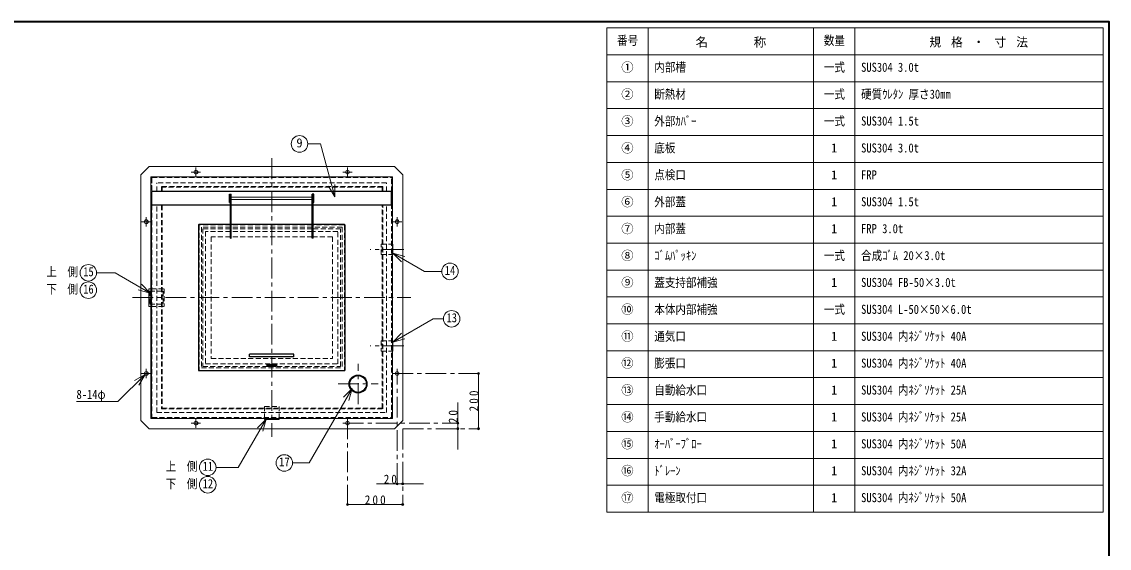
# Model space of a CAD drawing. Units: millimetres at full size, sheet at 1:15. Extents: x -3184 to 2891, y -2037 to 2178.
# Drawn here: x -1053 to 2891, y 270 to 2178 of the extents above; entities that cross this region are included whole.
import ezdxf
from ezdxf.enums import TextEntityAlignment as Align

# ---------------------------------------------------------------- set-up
doc = ezdxf.new("R2010")
doc.units = ezdxf.units.MM
doc.header["$LTSCALE"] = 15
doc.header["$PDMODE"] = 32
doc.header["$PDSIZE"] = 7.5
doc.linetypes.add('CHAIN1', pattern=[8, 5, -1, 1, -1])
doc.linetypes.add('DASHED1', pattern=[1.8, 1.2, -0.6])
doc.layers.add('0-0', color=7, linetype='Continuous', lineweight=18)
doc.styles.add('ＭＳ ゴシック', font='')
doc.styles.get('ＭＳ ゴシック').set_extended_font_data('MS Gothic')

msp = doc.modelspace()

# ---------------------------------------------------------------- linework, layer by layer
at = {"layer": '0-0', "color": 3}
for p, q in [((2868.3, 2155.37), (1068.3, 2155.37)), ((1068.3, 400.37), (1068.3, 2155.37)), ((1218.3, 400.37), (1218.3, 2155.37)), ((1818.3, 400.37), (1818.3, 2155.37)), ((1968.3, 400.37), (1968.3, 2155.37)), ((2868.3, 400.37), (2868.3, 2155.37)), ((2868.3, 2057.87), (1068.3, 2057.87)), ((2868.3, 1960.37), (1068.3, 1960.37)), ((2868.3, 1862.87), (1068.3, 1862.87)), ((2868.3, 1765.37), (1068.3, 1765.37)), ((2868.3, 1667.87), (1068.3, 1667.87)), ((2868.3, 1570.37), (1068.3, 1570.37)), ((2868.3, 1472.87), (1068.3, 1472.87)), ((2868.3, 1375.37), (1068.3, 1375.37)), ((2868.3, 1277.87), (1068.3, 1277.87)), ((2868.3, 1180.37), (1068.3, 1180.37)), ((2868.3, 1082.87), (1068.3, 1082.87)), ((2868.3, 985.37), (1068.3, 985.37)), ((2868.3, 887.87), (1068.3, 887.87)), ((2868.3, 790.37), (1068.3, 790.37)), ((2868.3, 692.87), (1068.3, 692.87)), ((2868.3, 595.37), (1068.3, 595.37)), ((2868.3, 497.87), (1068.3, 497.87)), ((2868.3, 400.37), (1068.3, 400.37))]:
    msp.add_line(p, q, dxfattribs=at)
at = {"layer": '0-0'}
for p, q in [((-15.96, 1735.11), (30.61, 1735.11)), ((82.15, 1542.78), (30.61, 1735.11)), ((-584.7, 1614.37), (-584.7, 741.37)), ((-583.2, 1615.87), (289.8, 1615.87)), ((82.15, 1542.78), (59.65, 1581.76)), ((82.15, 1542.78), (82.15, 1587.78)), ((291.3, 741.37), (291.3, 1614.37)), ((0.3, 1541.87), (-293.7, 1541.87)), ((0.3, 1533.87), (-293.7, 1533.87)), ((-296.7, 1422.87), (-293.7, 1422.87)), ((3.3, 1422.87), (0.3, 1422.87)), ((291.3, 1371.87), (293.05, 1371.87)), ((293.05, 1333.87), (293.05, 1371.87)), ((291.3, 1333.87), (293.05, 1333.87)), ((292.41, 1338.95), (335.87, 1327.3)), ((292.41, 1338.95), (324.23, 1307.13)), ((-713.96, 1267.93), (-781.68, 1267.93)), ((-587.12, 1194.7), (-713.96, 1267.93)), ((-587.12, 1194.7), (-618.94, 1226.51)), ((-587.12, 1194.7), (-630.59, 1206.34)), ((-592.95, 1210.37), (-592.95, 1145.37)), ((-592.95, 1210.37), (-584.7, 1210.37)), ((-592.95, 1145.37), (-584.7, 1145.37)), ((292.41, 1016.79), (324.23, 1048.61)), ((292.41, 1016.79), (335.87, 1028.44)), ((291.3, 1021.87), (293.05, 1021.87)), ((293.05, 1021.87), (293.05, 983.87)), ((291.3, 983.87), (293.05, 983.87)), ((-605.77, 899.74), (-704.53, 800.99)), ((-605.77, 899.74), (-644.75, 877.24)), ((-605.77, 899.74), (-628.27, 860.77)), ((145.16, 848.96), (-10.88, 578.69)), ((145.16, 848.96), (113.34, 817.14)), ((145.16, 848.96), (133.51, 805.5)), ((-704.53, 800.99), (-854.69, 800.99)), ((-583.2, 739.87), (289.8, 739.87)), ((-166.98, 737.56), (-267.9, 562.77)), ((-166.98, 737.56), (-198.8, 705.74)), ((-166.98, 737.56), (-178.63, 694.1)), ((-173.2, 735.62), (-173.2, 739.87)), ((-173.2, 735.62), (-120.2, 735.62)), ((-120.2, 735.62), (-120.2, 739.87)), ((-267.9, 562.77), (-348.67, 562.77)), ((-71.05, 578.69), (-10.88, 578.69))]:
    msp.add_line(p, q, dxfattribs=at)
at = {"layer": '0-0', "color": 4, "linetype": 'CHAIN1', "lineweight": 9}
for p, q in [((-146.7, 1682.87), (-146.7, 672.87)), ((-404.7, 1632.87), (-438.7, 1632.87)), ((-421.7, 1615.87), (-421.7, 1649.87)), ((145.3, 1632.87), (111.3, 1632.87)), ((128.3, 1615.87), (128.3, 1649.87)), ((-601.7, 1469.87), (-601.7, 1435.87)), ((308.3, 1435.87), (308.3, 1469.87)), ((-584.7, 1452.87), (-618.7, 1452.87)), ((291.3, 1452.87), (325.3, 1452.87)), ((333.05, 1352.87), (210.05, 1352.87)), ((-651.7, 1177.87), (358.3, 1177.87)), ((333.05, 1002.87), (210.05, 1002.87)), ((-601.7, 919.87), (-601.7, 885.87)), ((166.3, 792.37), (166.3, 937.37)), ((308.3, 502.87), (308.3, 919.87)), ((-584.7, 902.87), (-618.7, 902.87)), ((291.3, 902.87), (603.3, 902.87)), ((93.8, 864.87), (238.8, 864.87)), ((-438.7, 722.87), (-404.7, 722.87)), ((-421.7, 739.87), (-421.7, 705.87)), ((111.3, 722.87), (528.3, 722.87)), ((128.3, 739.87), (128.3, 427.87)), ((328.3, 702.87), (328.3, 427.87)), ((328.3, 702.87), (603.3, 702.87))]:
    msp.add_line(p, q, dxfattribs=at)
at = {"layer": '0-0', "color": 4, "lineweight": 9}
for p, q in [((-621.7, 1622.87), (-591.7, 1652.87)), ((-621.7, 732.87), (-621.7, 1622.87)), ((298.3, 1652.87), (-591.7, 1652.87)), ((298.3, 1652.87), (328.3, 1622.87)), ((603.3, 702.87), (603.3, 902.87)), ((528.3, 797.87), (528.3, 627.87)), ((-621.7, 732.87), (-591.7, 702.87)), ((298.3, 702.87), (-591.7, 702.87)), ((233.3, 502.87), (403.3, 502.87)), ((328.3, 427.87), (128.3, 427.87))]:
    msp.add_line(p, q, dxfattribs=at)
at = {"layer": '0-0', "color": 4, "linetype": 'DASHED1', "lineweight": 9}
for p, q in [((-583.2, 1612.87), (-583.2, 742.87)), ((-581.7, 1614.37), (288.3, 1614.37)), ((-581.7, 1611.37), (-581.7, 1562.87)), ((-580.2, 1612.87), (286.8, 1612.87)), ((269.8, 1594.37), (-563.2, 1594.37)), ((-563.2, 1562.87), (-563.2, 1594.37)), ((269.8, 1562.87), (269.8, 1594.37)), ((288.3, 1562.87), (288.3, 1611.37)), ((289.8, 742.87), (289.8, 1612.87)), ((-293.7, 1541.87), (-299.7, 1541.87)), ((0.3, 1541.87), (6.3, 1541.87)), ((-581.7, 1512.87), (-581.7, 744.37)), ((-563.2, 761.37), (-563.2, 1512.87)), ((-293.7, 1533.87), (-299.7, 1533.87)), ((0.3, 1533.87), (6.3, 1533.87)), ((269.8, 761.37), (269.8, 1512.87)), ((288.3, 744.37), (288.3, 1512.87)), ((-396.7, 1427.87), (-396.7, 927.87)), ((-296.7, 1427.87), (-396.7, 1427.87)), ((0.3, 1427.87), (-293.7, 1427.87)), ((103.3, 1427.87), (3.3, 1427.87)), ((103.3, 927.87), (103.3, 1427.87)), ((-386.7, 1417.87), (-386.7, 937.87)), ((-296.7, 1417.87), (-386.7, 1417.87)), ((0.3, 1417.87), (-293.7, 1417.87)), ((93.3, 1417.87), (3.3, 1417.87)), ((93.3, 937.87), (93.3, 1417.87)), ((250.05, 1333.87), (250.05, 1371.87)), ((250.05, 1371.87), (291.3, 1371.87)), ((250.05, 1333.87), (291.3, 1333.87)), ((-588.95, 1201.37), (-540.95, 1201.37)), ((-588.95, 1201.37), (-588.95, 1154.37)), ((-584.7, 1210.37), (-536.95, 1210.37)), ((-540.95, 1201.37), (-540.95, 1154.37)), ((-536.95, 1210.37), (-536.95, 1145.37)), ((-588.95, 1154.37), (-540.95, 1154.37)), ((-584.7, 1145.37), (-536.95, 1145.37)), ((250.05, 1021.87), (250.05, 983.87)), ((250.05, 1021.87), (291.3, 1021.87)), ((250.05, 983.87), (291.3, 983.87)), ((-396.7, 927.87), (103.3, 927.87)), ((-386.7, 937.87), (93.3, 937.87)), ((-563.2, 761.37), (269.8, 761.37)), ((-173.2, 783.62), (-120.2, 783.62)), ((-173.2, 739.87), (-173.2, 783.62)), ((-120.2, 739.87), (-120.2, 783.62)), ((-581.7, 741.37), (288.3, 741.37)), ((-580.2, 742.87), (286.8, 742.87))]:
    msp.add_line(p, q, dxfattribs=at)
at = {"layer": '0-0', "linetype": 'DASHED1'}
for p, q in [((-547, 1580.87), (-547, 1562.87)), ((-544, 1577.87), (-544, 1562.87)), ((253.3, 1577.87), (-544, 1577.87)), ((253.3, 1562.87), (253.3, 1577.87)), ((-299.7, 1542.87), (-293.7, 1542.87)), ((6.3, 1542.87), (0.3, 1542.87)), ((-547, 1512.87), (-547, 774.87)), ((-544, 1512.87), (-544, 777.87)), ((-299.7, 1532.87), (-293.7, 1532.87)), ((6.3, 1532.87), (0.3, 1532.87)), ((-410.2, 1439.87), (-410.2, 915.87)), ((-296.7, 1441.37), (-408.7, 1441.37)), ((0.3, 1441.37), (-293.7, 1441.37)), ((0.3, 1432.87), (-293.7, 1432.87)), ((115.3, 1441.37), (3.3, 1441.37)), ((108.3, 1432.87), (3.3, 1432.87)), ((108.3, 1432.87), (108.3, 922.87)), ((116.8, 1439.87), (116.8, 915.87)), ((0.3, 1397.87), (-293.7, 1397.87)), ((73.3, 1397.87), (3.3, 1397.87)), ((73.3, 1397.87), (73.3, 957.87)), ((-366.7, 957.87), (73.3, 957.87)), ((115.3, 914.37), (-408.7, 914.37)), ((-401.7, 922.87), (108.3, 922.87))]:
    msp.add_line(p, q, dxfattribs=at)
at = {"layer": '0-0', "color": 5, "lineweight": 25}
for p, q in [((288.3, 1562.87), (-581.7, 1562.87)), ((-581.7, 1512.87), (-581.7, 1562.87)), ((-299.7, 1522.87), (-299.7, 1552.87)), ((-299.7, 1552.87), (-293.7, 1552.87)), ((-296.7, 1392.87), (-296.7, 1552.87)), ((-293.7, 1392.87), (-293.7, 1552.87)), ((0.3, 1392.87), (0.3, 1552.87)), ((6.3, 1552.87), (0.3, 1552.87)), ((3.3, 1392.87), (3.3, 1552.87)), ((6.3, 1522.87), (6.3, 1552.87)), ((288.3, 1512.87), (288.3, 1562.87)), ((-296.7, 1512.87), (-581.7, 1512.87)), ((-299.7, 1522.87), (-296.7, 1522.87)), ((0.3, 1512.87), (-293.7, 1512.87)), ((6.3, 1522.87), (3.3, 1522.87)), ((288.3, 1512.87), (3.3, 1512.87)), ((-411.7, 1441.37), (-411.7, 914.37)), ((-296.7, 1442.87), (-410.2, 1442.87)), ((0.3, 1442.87), (-293.7, 1442.87)), ((116.8, 1442.87), (3.3, 1442.87)), ((118.3, 1441.37), (118.3, 914.37)), ((-296.7, 1392.87), (-293.7, 1392.87)), ((3.3, 1392.87), (0.3, 1392.87)), ((-66.7, 972.87), (-226.7, 972.87)), ((-66.7, 962.87), (-66.7, 972.87)), ((116.8, 912.87), (-410.2, 912.87)), ((-162.7, 935.87), (-130.7, 935.87)), ((-162.7, 929.87), (-130.7, 929.87)), ((-161.7, 931.37), (-161.7, 934.37)), ((-131.7, 934.37), (-161.7, 934.37)), ((-161.7, 931.37), (-131.7, 931.37)), ((-131.7, 931.37), (-131.7, 934.37))]:
    msp.add_line(p, q, dxfattribs=at)
at = {"layer": '0-0', "color": 1, "lineweight": 40}
msp.add_lwpolyline([(2890.8, -2037.13), (2890.8, 2177.87), (-3184.2, 2177.87)], dxfattribs=at)
at = {"layer": '0-0', "color": 4, "lineweight": 9}
msp.add_lwpolyline([(298.3, 702.87), (328.3, 732.87), (328.3, 1622.87)], dxfattribs=at)
at = {"layer": '0-0', "linetype": 'DASHED1'}
for points in [[(256.3, 1562.87), (256.3, 1580.87), (-547, 1580.87)], [(-547, 774.87), (256.3, 774.87), (256.3, 1512.87)], [(-544, 777.87), (253.3, 777.87), (253.3, 1512.87)], [(-296.7, 1432.87), (-401.7, 1432.87), (-401.7, 922.87)], [(-296.7, 1397.87), (-366.7, 1397.87), (-366.7, 957.87)]]:
    msp.add_lwpolyline(points, dxfattribs=at)
at = {"layer": '0-0'}
for points in [[(292.41, 1338.95), (406.82, 1272.89), (469.78, 1272.89)], [(292.41, 1016.79), (438.59, 1101.19), (475.93, 1101.19)]]:
    msp.add_lwpolyline(points, dxfattribs=at)
at = {"layer": '0-0', "color": 5, "lineweight": 25}
msp.add_lwpolyline([(-66.7, 962.87), (-226.7, 962.87), (-226.7, 972.87)], dxfattribs=at)
at = {"layer": '0-0'}
for centre in [(-45.96, 1735.11), (499.78, 1272.89), (-811.68, 1267.93), (-811.68, 1204.93), (505.93, 1101.19), (-378.67, 562.77), (-101.05, 578.69), (-378.67, 499.77)]:
    msp.add_circle(centre, 30, dxfattribs=at)
at = {"layer": '0-0', "color": 4, "lineweight": 9}
for centre in [(-421.7, 1632.87), (128.3, 1632.87), (-601.7, 1452.87), (308.3, 1452.87), (-601.7, 902.87), (308.3, 902.87), (-421.7, 722.87), (128.3, 722.87)]:
    msp.add_circle(centre, 7, dxfattribs=at)
at = {"layer": '0-0', "color": 5, "lineweight": 25}
for radius in [32.5, 30.25]:
    msp.add_circle((166.3, 864.87), radius, dxfattribs=at)
at = {"layer": '0-0'}
for centre, start, end in [((-583.2, 1614.37), 90, 180), ((289.8, 1614.37), 0, 90), ((-583.2, 741.37), 180, 270), ((289.8, 741.37), 270, 0)]:
    msp.add_arc(centre, 1.5, start, end, dxfattribs=at)
at = {"layer": '0-0', "color": 4, "linetype": 'DASHED1', "lineweight": 9}
for centre, start, end in [((-581.7, 1612.87), 90, 180), ((-580.2, 1611.37), 90, 180), ((286.8, 1611.37), 0, 90), ((288.3, 1612.87), 0, 90), ((-581.7, 742.87), 180, 270), ((-580.2, 744.37), 180, 270), ((286.8, 744.37), 270, 0), ((288.3, 742.87), 270, 0)]:
    msp.add_arc(centre, 1.5, start, end, dxfattribs=at)
at = {"layer": '0-0', "color": 5, "lineweight": 25}
for centre, radius, start, end in [((-410.2, 1441.37), 1.5, 90, 180), ((116.8, 1441.37), 1.5, 0, 90), ((-410.2, 914.37), 1.5, 180, 270), ((-162.7, 932.87), 3, 90, 270), ((-130.7, 932.87), 3, 270, 90), ((116.8, 914.37), 1.5, 270, 0)]:
    msp.add_arc(centre, radius, start, end, dxfattribs=at)
at = {"layer": '0-0', "linetype": 'DASHED1'}
for centre, start, end in [((-408.7, 1439.87), 90, 180), ((115.3, 1439.87), 0, 90), ((-408.7, 915.87), 180, 270), ((115.3, 915.87), 270, 0)]:
    msp.add_arc(centre, 1.5, start, end, dxfattribs=at)
at = {"layer": '0-0', "color": 4}
for p in [(603.3, 902.87), (528.3, 722.87), (528.3, 702.87), (603.3, 702.87), (308.3, 502.87), (328.3, 502.87), (128.3, 427.87), (328.3, 427.87)]:
    msp.add_point(p, dxfattribs=at)

# ---------------------------------------------------------------- texts
at = {"layer": '0-0', "style": 'ＭＳ ゴシック', "width": 0.85}
for s, p in [('番号', (1105.8, 2084.12)), ('数量', (1855.8, 2084.12)), ('内部槽', (1240.8, 1986.62)), ('一式', (1855.8, 1986.62)), ('SUS304 3.0t', (1990.8, 1986.62)), ('断熱材', (1240.8, 1889.12)), ('一式', (1855.8, 1889.12)), ('硬質ｳﾚﾀﾝ 厚さ30㎜', (1990.8, 1889.12)), ('外部ｶﾊﾞｰ', (1240.8, 1791.62)), ('一式', (1855.8, 1791.62)), ('SUS304 1.5t', (1990.8, 1791.62)), ('底板', (1240.8, 1694.12)), ('SUS304 3.0t', (1990.8, 1694.12)), ('点検口', (1240.8, 1596.62)), ('FRP', (1990.8, 1596.62)), ('外部蓋', (1240.8, 1499.12)), ('SUS304 1.5t', (1990.8, 1499.12)), ('内部蓋', (1240.8, 1401.62)), ('FRP 3.0t', (1990.8, 1401.62)), ('ｺﾞﾑﾊﾟｯｷﾝ', (1240.8, 1304.12)), ('一式', (1855.8, 1304.12)), ('合成ｺﾞﾑ 20×3.0t', (1990.8, 1304.12)), ('上\u3000側', (-964.18, 1245.43)), ('15', (-830.43, 1245.43)), ('14', (481.03, 1250.39)), ('下\u3000側', (-964.18, 1182.43)), ('16', (-830.43, 1182.43)), ('蓋支持部補強', (1240.8, 1206.62)), ('SUS304 FB-50×3.0t', (1990.8, 1206.62)), ('本体内部補強', (1240.8, 1109.12)), ('一式', (1855.8, 1109.12)), ('SUS304 L-50×50×6.0t', (1990.8, 1109.12)), ('13', (487.18, 1078.69)), ('通気口', (1240.8, 1011.62)), ('SUS304 内ﾈｼﾞｿｹｯﾄ 40A', (1990.8, 1011.62)), ('膨張口', (1240.8, 914.12)), ('SUS304 内ﾈｼﾞｿｹｯﾄ 40A', (1990.8, 914.12)), ('8-14φ', (-854.69, 800.99)), ('自動給水口', (1240.8, 816.62)), ('SUS304 内ﾈｼﾞｿｹｯﾄ 25A', (1990.8, 816.62)), ('手動給水口', (1240.8, 719.12)), ('SUS304 内ﾈｼﾞｿｹｯﾄ 25A', (1990.8, 719.12)), ('ｵｰﾊﾞｰﾌﾞﾛｰ', (1240.8, 621.62)), ('SUS304 内ﾈｼﾞｿｹｯﾄ 50A', (1990.8, 621.62)), ('17', (-119.8, 556.19)), ('上\u3000側', (-531.17, 540.27)), ('11', (-397.42, 540.27)), ('ﾄﾞﾚｰﾝ', (1240.8, 524.12)), ('SUS304 内ﾈｼﾞｿｹｯﾄ 32A', (1990.8, 524.12)), ('下\u3000側', (-531.17, 477.27)), ('12', (-397.42, 477.27)), ('電極取付口', (1240.8, 426.62)), ('SUS304 内ﾈｼﾞｿｹｯﾄ 50A', (1990.8, 426.62))]:
    msp.add_text(s, height=32.99, dxfattribs=at).set_placement(p, align=Align.BOTTOM_LEFT)
at = {"layer": '0-0', "style": 'ＭＳ ゴシック'}
for s, p in [('①', (1120.8, 1986.62)), ('②', (1120.8, 1889.12)), ('③', (1120.8, 1791.62)), ('9', (-57.21, 1712.61)), ('④', (1120.8, 1694.12)), ('1', (1882.05, 1694.12)), ('⑤', (1120.8, 1596.62)), ('1', (1882.05, 1596.62)), ('⑥', (1120.8, 1499.12)), ('1', (1882.05, 1499.12)), ('⑦', (1120.8, 1401.62)), ('1', (1882.05, 1401.62)), ('⑧', (1120.8, 1304.12)), ('⑨', (1120.8, 1206.62)), ('1', (1882.05, 1206.62)), ('⑩', (1120.8, 1109.12)), ('⑪', (1120.8, 1011.62)), ('1', (1882.05, 1011.62)), ('⑫', (1120.8, 914.12)), ('1', (1882.05, 914.12)), ('⑬', (1120.8, 816.62)), ('1', (1882.05, 816.62)), ('⑭', (1120.8, 719.12)), ('1', (1882.05, 719.12)), ('⑮', (1120.8, 621.62)), ('1', (1882.05, 621.62)), ('⑯', (1120.8, 524.12)), ('1', (1882.05, 524.12)), ('⑰', (1120.8, 426.62)), ('1', (1882.05, 426.62))]:
    msp.add_text(s, height=32.99, dxfattribs=at).set_placement(p, align=Align.BOTTOM_LEFT)
at = {"layer": '0-0', "char_height": 32.99, "attachment_point": 7, "style": 'ＭＳ ゴシック'}
for s, insert in [('\\T1.17;名\u3000\u3000\u3000称', (1390.8, 2084.12)), ('\\T1.23;\\W0.95;規\\~格\\~・\\~寸\\~法', (2238.3, 2084.12)), ('\\T1.36;\\W0.9;20', (259.55, 502.87)), ('\\T1.38;\\W0.9;200', (190.8, 427.87))]:
    msp.add_mtext(s, dxfattribs=dict(at, insert=insert))
at = {"layer": '0-0', "char_height": 32.99, "attachment_point": 7, "rotation": 90, "style": 'ＭＳ ゴシック'}
for s, insert in [('\\T1.38;\\W0.9;200', (603.3, 765.37)), ('\\T1.36;\\W0.9;20', (528.3, 722.87))]:
    msp.add_mtext(s, dxfattribs=dict(at, insert=insert))

doc.saveas('drawing.dxf')
